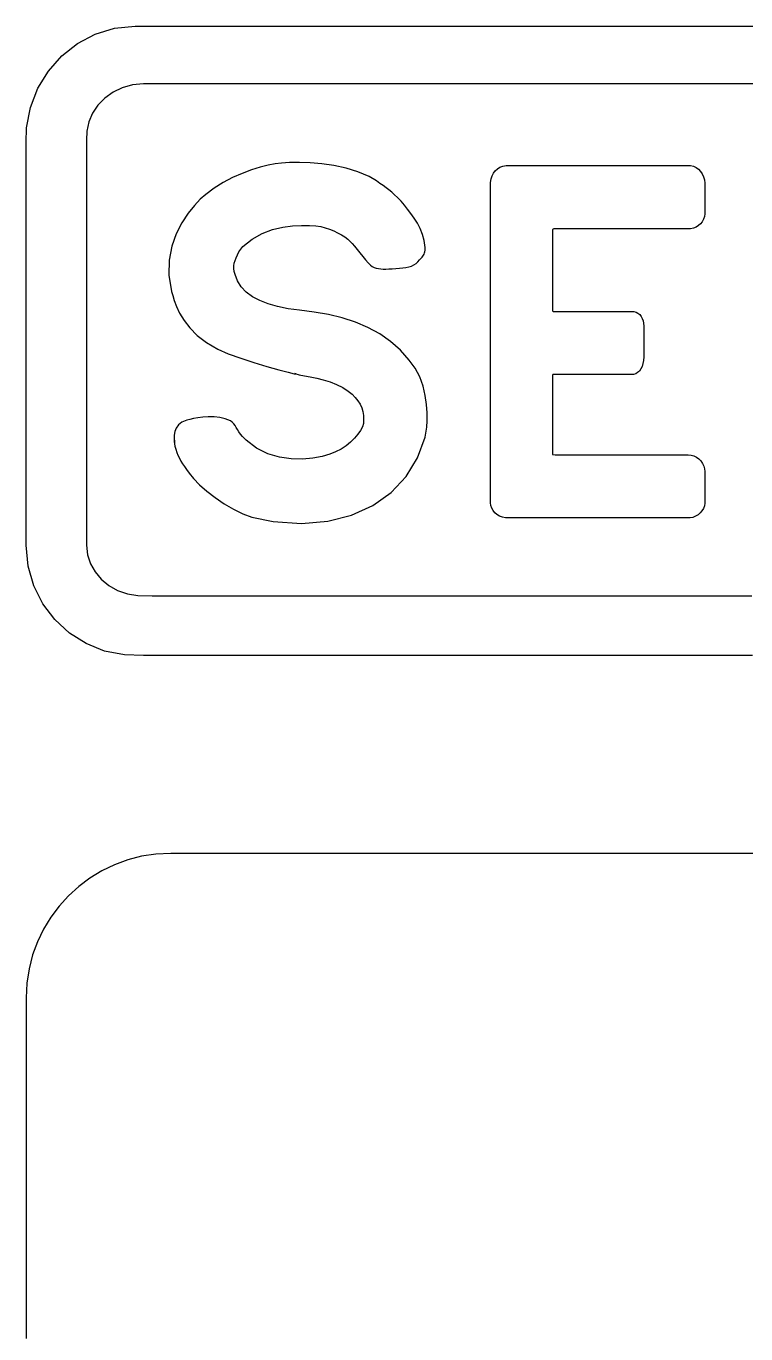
# Model space of a CAD drawing. Extents: x 1 to 47.7, y 0.2 to 35.
# Drawn here: x 19.776 to 20.274, y 16.596 to 17.501 of the extents above; entities that cross this region are included whole.
import ezdxf

# ---------------------------------------------------------------- set-up
doc = ezdxf.new("R2010")
doc.units = 0
doc.header["$MEASUREMENT"] = 0
doc.layers.add('4_2__4U__FRONT_PANEL_W_24_', color=7, linetype='CONTINUOUS')
doc.layers.add('5_1___24__TARGET_LEDS___12', color=7, linetype='CONTINUOUS')

msp = doc.modelspace()

# ---------------------------------------------------------------- linework, layer by layer
at = {"layer": '4_2__4U__FRONT_PANEL_W_24_'}
for points in [[(20.27881, 17.06546), (20.17702, 17.06546), (20.07231, 17.06546), (19.97637, 17.06546), (19.90088, 17.06546), (19.85753, 17.06546), (19.84437, 17.06581), (19.83055, 17.06851), (19.81773, 17.07365), (19.80615, 17.08099), (19.79609, 17.09028), (19.78781, 17.10125), (19.78157, 17.11366), (19.77763, 17.12725), (19.77626, 17.14177), (19.77626, 17.15254), (19.77626, 17.18117), (19.77626, 17.22216), (19.77626, 17.27003), (19.77626, 17.31927), (19.77626, 17.36439), (19.77626, 17.39989), (19.77626, 17.42027), (19.77661, 17.43045), (19.7793, 17.44465), (19.78442, 17.45788), (19.79171, 17.46984), (19.80092, 17.48026), (19.81177, 17.48886), (19.824, 17.49534), (19.83735, 17.49945), (19.85156, 17.50087), (19.87445, 17.50087), (19.93533, 17.50087), (20.02251, 17.50087), (20.1243, 17.50087), (20.22902, 17.50087), (20.32496, 17.50087)], [(20.32365, 17.46086), (20.22917, 17.46086), (20.12606, 17.46086), (20.02583, 17.46086), (19.93999, 17.46086), (19.88004, 17.46086), (19.8575, 17.46086), (19.84988, 17.46018), (19.84279, 17.45823), (19.83636, 17.45515), (19.8307, 17.45111), (19.82593, 17.44623), (19.82217, 17.44068), (19.81955, 17.4346), (19.81819, 17.42814), (19.81801, 17.42199), (19.81801, 17.40148), (19.81801, 17.36576), (19.81801, 17.32036), (19.81801, 17.27082), (19.81801, 17.22266), (19.81801, 17.18141), (19.81801, 17.1526), (19.81801, 17.14177), (19.81871, 17.13514), (19.82071, 17.12891), (19.82392, 17.12322), (19.82819, 17.11817), (19.83342, 17.11389), (19.83949, 17.11051), (19.84626, 17.10813), (19.85363, 17.10688), (19.86338, 17.10672), (19.90606, 17.10672), (19.98039, 17.10672), (20.07487, 17.10672), (20.17798, 17.10672), (20.27821, 17.10672)], [(20.29811, 16.92852), (20.26289, 16.92852), (20.229, 16.92852), (20.19646, 16.92852), (20.1653, 16.92852), (20.13556, 16.92852), (20.10727, 16.92852), (20.08045, 16.92852), (20.05514, 16.92852), (20.03137, 16.92852), (20.00916, 16.92852), (19.98856, 16.92852), (19.96958, 16.92852), (19.95227, 16.92852), (19.93665, 16.92852), (19.92275, 16.92852), (19.91061, 16.92852), (19.90024, 16.92852), (19.8917, 16.92852), (19.885, 16.92852), (19.88017, 16.92852), (19.87726, 16.92852), (19.87628, 16.92852), (19.86607, 16.928), (19.85615, 16.92649), (19.84657, 16.92402), (19.83738, 16.92065), (19.82864, 16.91643), (19.8204, 16.91142), (19.81269, 16.90566), (19.80559, 16.8992), (19.79913, 16.89209), (19.79336, 16.88439), (19.78835, 16.87614), (19.78413, 16.8674), (19.78076, 16.85822), (19.7783, 16.84864), (19.77678, 16.83872), (19.77626, 16.82851), (19.77626, 16.82789), (19.77626, 16.82604), (19.77626, 16.82297), (19.77626, 16.81868), (19.77626, 16.81318), (19.77626, 16.8065), (19.77626, 16.79863), (19.77626, 16.78958), (19.77626, 16.77937), (19.77626, 16.76801), (19.77626, 16.7555), (19.77626, 16.74185), (19.77626, 16.72708), (19.77626, 16.71119), (19.77626, 16.6942), (19.77626, 16.67611), (19.77626, 16.65693), (19.77626, 16.63667), (19.77626, 16.61535), (19.77626, 16.59296)]]:
    msp.add_lwpolyline(points, dxfattribs=at)
for points in [[(19.91751, 17.22771), (19.914, 17.22925), (19.91019, 17.23017), (19.90622, 17.23059), (19.90226, 17.23061), (19.89846, 17.23034), (19.89497, 17.22988), (19.89195, 17.22933), (19.88956, 17.2288), (19.88752, 17.22827), (19.88406, 17.22683), (19.88161, 17.22494), (19.88001, 17.22274), (19.87908, 17.22037), (19.87867, 17.21795), (19.87862, 17.21564), (19.87876, 17.21356), (19.87894, 17.21185), (19.87914, 17.21028), (19.87974, 17.20809), (19.88045, 17.20598), (19.88128, 17.20393), (19.88223, 17.20194), (19.8833, 17.19998), (19.88449, 17.19805), (19.88582, 17.19614), (19.88727, 17.19422), (19.88905, 17.19163), (19.89206, 17.1878), (19.8962, 17.18356), (19.90124, 17.17912), (19.90697, 17.17469), (19.91316, 17.17048), (19.91961, 17.16669), (19.92608, 17.16354), (19.93236, 17.16122), (19.94704, 17.15823), (19.96666, 17.15678), (19.98485, 17.15827), (20.0014, 17.16249), (20.01609, 17.1692), (20.02873, 17.17819), (20.03911, 17.18924), (20.04701, 17.20211), (20.05223, 17.21659), (20.0534, 17.22334), (20.05366, 17.22791), (20.05366, 17.23324), (20.05328, 17.23913), (20.05239, 17.24538), (20.05087, 17.25178), (20.0486, 17.25813), (20.04545, 17.26422), (20.0413, 17.26985), (20.03528, 17.2766), (20.02839, 17.28267), (20.02084, 17.28789), (20.01268, 17.2923), (20.004, 17.29597), (19.99486, 17.29896), (19.98533, 17.30131), (19.97548, 17.30309), (19.96546, 17.30435), (19.95751, 17.30539), (19.95024, 17.30682), (19.94367, 17.30867), (19.93783, 17.31094), (19.93276, 17.31366), (19.92849, 17.31685), (19.92504, 17.32052), (19.92244, 17.3247), (19.92082, 17.32893), (19.92017, 17.33118), (19.91989, 17.33322), (19.91993, 17.33512), (19.92025, 17.33694), (19.92081, 17.33874), (19.92156, 17.3406), (19.92246, 17.34257), (19.92347, 17.34472), (19.92618, 17.34837), (19.93263, 17.3536), (19.93955, 17.35743), (19.94669, 17.36008), (19.95379, 17.36173), (19.96059, 17.36261), (19.96685, 17.36292), (19.97232, 17.36287), (19.97673, 17.36266), (19.98001, 17.36221), (19.98308, 17.36136), (19.9861, 17.36033), (19.989, 17.35915), (19.99176, 17.35786), (19.99432, 17.35647), (19.99665, 17.35501), (19.9987, 17.35351), (20.00043, 17.35199), (20.00184, 17.35053), (20.00344, 17.34866), (20.00526, 17.34642), (20.0072, 17.34398), (20.00917, 17.3415), (20.01109, 17.33915), (20.01286, 17.33709), (20.0144, 17.33549), (20.0156, 17.33451), (20.01698, 17.33393), (20.01848, 17.33345), (20.02002, 17.33312), (20.02162, 17.33291), (20.02333, 17.33281), (20.02517, 17.3328), (20.0272, 17.33286), (20.02943, 17.33299), (20.0319, 17.33316), (20.03445, 17.33336), (20.03682, 17.3336), (20.039, 17.33391), (20.04101, 17.33433), (20.04285, 17.33489), (20.04451, 17.33562), (20.046, 17.33656), (20.04732, 17.33775), (20.04847, 17.33917), (20.04938, 17.34017), (20.05011, 17.34102), (20.05071, 17.34178), (20.05117, 17.34249), (20.05154, 17.34321), (20.05182, 17.34397), (20.05204, 17.34483), (20.05223, 17.34583), (20.05228, 17.34783), (20.05159, 17.35249), (20.0504, 17.3568), (20.0488, 17.36079), (20.04688, 17.36449), (20.04474, 17.36794), (20.04247, 17.37117), (20.04016, 17.37421), (20.0379, 17.3771), (20.0356, 17.37985), (20.03326, 17.38223), (20.03113, 17.38427), (20.02915, 17.38603), (20.02723, 17.38761), (20.02529, 17.38909), (20.02325, 17.39055), (20.02105, 17.39209), (20.0186, 17.39378), (20.01353, 17.39677), (20.00576, 17.40013), (19.99756, 17.40267), (19.98917, 17.40449), (19.98082, 17.40569), (19.97277, 17.40635), (19.96526, 17.40658), (19.95852, 17.40646), (19.95281, 17.40609), (19.94849, 17.4056), (19.9437, 17.4047), (19.93817, 17.40331), (19.9321, 17.40142), (19.92569, 17.39904), (19.91912, 17.39615), (19.91259, 17.39277), (19.90631, 17.38889), (19.90046, 17.3845), (19.89669, 17.38109), (19.89265, 17.37683), (19.88825, 17.37139), (19.88391, 17.36482), (19.88001, 17.3572), (19.87697, 17.34857), (19.87516, 17.339), (19.87501, 17.32856), (19.87689, 17.31731), (19.87766, 17.31444), (19.87869, 17.31102), (19.88024, 17.30689), (19.88245, 17.30223), (19.8855, 17.29722), (19.88952, 17.29204), (19.89468, 17.28688), (19.90113, 17.28192), (19.90877, 17.27748), (19.91608, 17.27426), (19.92467, 17.27108), (19.93383, 17.26808), (19.94284, 17.26539), (19.95098, 17.26313), (19.95753, 17.26144), (19.96177, 17.26043), (19.96298, 17.26024), (19.96216, 17.26048), (19.96515, 17.25971), (19.96875, 17.25898), (19.97283, 17.2582), (19.97724, 17.2573), (19.98184, 17.2562), (19.98649, 17.25481), (19.99103, 17.25305), (19.99534, 17.25085), (19.99896, 17.24839), (20.00168, 17.24617), (20.00395, 17.24395), (20.00581, 17.24168), (20.00727, 17.23933), (20.00837, 17.23687), (20.00913, 17.23425), (20.00956, 17.23144), (20.00971, 17.22841), (20.00956, 17.22589), (20.00885, 17.22366), (20.00757, 17.22118), (20.00577, 17.21853), (20.00347, 17.21582), (20.00074, 17.21313), (19.99761, 17.21059), (19.99414, 17.20827), (19.99035, 17.20628), (19.98628, 17.20469), (19.981, 17.20321), (19.97463, 17.20203), (19.96742, 17.20136), (19.95966, 17.20147), (19.9516, 17.20258), (19.94353, 17.20494), (19.93572, 17.2088), (19.92843, 17.21438), (19.92597, 17.2169), (19.92459, 17.21863), (19.92346, 17.22027), (19.9225, 17.22181), (19.92163, 17.22324), (19.92078, 17.22456), (19.91986, 17.22574), (19.9188, 17.2268)], [(20.09758, 17.37566), (20.09758, 17.37566), (20.09758, 17.37566), (20.09758, 17.37566), (20.09758, 17.37566), (20.09758, 17.37566), (20.09758, 17.37566), (20.09758, 17.37566), (20.09758, 17.37566), (20.09758, 17.37568), (20.09758, 17.37646), (20.09758, 17.37815), (20.09758, 17.38049), (20.09758, 17.38317), (20.09758, 17.38591), (20.09758, 17.38844), (20.09758, 17.39046), (20.09758, 17.39169), (20.0976, 17.39281), (20.0979, 17.39513), (20.09854, 17.39726), (20.09949, 17.39918), (20.10074, 17.40085), (20.10227, 17.40225), (20.10405, 17.40334), (20.10607, 17.4041), (20.10832, 17.40448), (20.11078, 17.40452), (20.11957, 17.40452), (20.13463, 17.40452), (20.15377, 17.40452), (20.17479, 17.40452), (20.19551, 17.40452), (20.21375, 17.40452), (20.22732, 17.40452), (20.23403, 17.40452), (20.23588, 17.40441), (20.23785, 17.40393), (20.23969, 17.40308), (20.24136, 17.4019), (20.24281, 17.40042), (20.24401, 17.39868), (20.24492, 17.3967), (20.24551, 17.39451), (20.24574, 17.39216), (20.24574, 17.39132), (20.24574, 17.38944), (20.24574, 17.38666), (20.24574, 17.38333), (20.24574, 17.37982), (20.24574, 17.37649), (20.24574, 17.3737), (20.24574, 17.37183), (20.24574, 17.37103), (20.24551, 17.36907), (20.24492, 17.36724), (20.24401, 17.36558), (20.24281, 17.3641), (20.24136, 17.36285), (20.23969, 17.36184), (20.23785, 17.36111), (20.23588, 17.3607), (20.23411, 17.3606), (20.22906, 17.3606), (20.21885, 17.3606), (20.20512, 17.3606), (20.18952, 17.3606), (20.1737, 17.3606), (20.15929, 17.3606), (20.14796, 17.3606), (20.14134, 17.3606), (20.1403, 17.36016), (20.1403, 17.35646), (20.1403, 17.3498), (20.1403, 17.34119), (20.1403, 17.33162), (20.1403, 17.32211), (20.1403, 17.31363), (20.1403, 17.3072), (20.1403, 17.30381), (20.14112, 17.30353), (20.14529, 17.30353), (20.15212, 17.30353), (20.16067, 17.30353), (20.16996, 17.30353), (20.17903, 17.30353), (20.18692, 17.30353), (20.19267, 17.30353), (20.1953, 17.30353), (20.1967, 17.30342), (20.19819, 17.30299), (20.19953, 17.30227), (20.2007, 17.30129), (20.20168, 17.30007), (20.20247, 17.29865), (20.20305, 17.29704), (20.20341, 17.29529), (20.20353, 17.29341), (20.20353, 17.29266), (20.20353, 17.29066), (20.20353, 17.28778), (20.20353, 17.28438), (20.20353, 17.28083), (20.20353, 17.2775), (20.20353, 17.27475), (20.20353, 17.27295), (20.20353, 17.27198), (20.20336, 17.26958), (20.20296, 17.26738), (20.20234, 17.26541), (20.20152, 17.2637), (20.2005, 17.26227), (20.1993, 17.26114), (20.19793, 17.26034), (20.19641, 17.25991), (20.1951, 17.25983), (20.19183, 17.25983), (20.18562, 17.25983), (20.17744, 17.25983), (20.16826, 17.25983), (20.15903, 17.25983), (20.15073, 17.25983), (20.1443, 17.25983), (20.14073, 17.25983), (20.1403, 17.25922), (20.1403, 17.25531), (20.1403, 17.24861), (20.1403, 17.24011), (20.1403, 17.23076), (20.1403, 17.22155), (20.1403, 17.21344), (20.1403, 17.20741), (20.1403, 17.20443), (20.14212, 17.20427), (20.14972, 17.20427), (20.16173, 17.20427), (20.17652, 17.20427), (20.19242, 17.20427), (20.20781, 17.20427), (20.22102, 17.20427), (20.23041, 17.20427), (20.23435, 17.20427), (20.23625, 17.2041), (20.2382, 17.20356), (20.24001, 17.20267), (20.24164, 17.20148), (20.24304, 17.20003), (20.2442, 17.19837), (20.24505, 17.19652), (20.24558, 17.19454), (20.24574, 17.19265), (20.24574, 17.19177), (20.24574, 17.18964), (20.24574, 17.18666), (20.24574, 17.18319), (20.24574, 17.1796), (20.24574, 17.17626), (20.24574, 17.17355), (20.24574, 17.17183), (20.24573, 17.17089), (20.24543, 17.169), (20.24478, 17.1672), (20.24381, 17.16554), (20.24256, 17.16405), (20.24107, 17.16277), (20.23937, 17.16175), (20.2375, 17.16102), (20.23551, 17.16063), (20.23342, 17.16057), (20.2253, 17.16057), (20.21072, 17.16057), (20.19187, 17.16057), (20.17092, 17.16057), (20.15008, 17.16057), (20.13153, 17.16057), (20.11745, 17.16057), (20.11002, 17.16057), (20.10789, 17.16065), (20.10569, 17.16107), (20.10371, 17.16183), (20.10197, 17.16288), (20.10049, 17.16417), (20.0993, 17.16568), (20.0984, 17.16736), (20.09782, 17.16917), (20.09758, 17.17107), (20.09758, 17.17637), (20.09758, 17.19389), (20.09758, 17.22067), (20.09758, 17.25313), (20.09758, 17.28771), (20.09758, 17.32083), (20.09758, 17.34891), (20.09758, 17.36837)]]:
    msp.add_lwpolyline(points, close=True, dxfattribs=at)
at = {"layer": '5_1___24__TARGET_LEDS___12'}
for points in [[(20.27881, 17.06546), (20.17702, 17.06546), (20.07231, 17.06546), (19.97637, 17.06546), (19.90088, 17.06546), (19.85753, 17.06546), (19.84437, 17.06581), (19.83055, 17.06851), (19.81773, 17.07365), (19.80615, 17.08099), (19.79609, 17.09028), (19.78781, 17.10125), (19.78157, 17.11366), (19.77763, 17.12725), (19.77626, 17.14177), (19.77626, 17.15254), (19.77626, 17.18117), (19.77626, 17.22216), (19.77626, 17.27003), (19.77626, 17.31927), (19.77626, 17.36439), (19.77626, 17.39989), (19.77626, 17.42027), (19.77661, 17.43045), (19.7793, 17.44465), (19.78442, 17.45788), (19.79171, 17.46984), (19.80092, 17.48026), (19.81177, 17.48886), (19.824, 17.49534), (19.83735, 17.49945), (19.85156, 17.50087), (19.87446, 17.50087), (19.93533, 17.50087), (20.02251, 17.50087), (20.1243, 17.50087), (20.22902, 17.50087), (20.32496, 17.50087)], [(20.32365, 17.46086), (20.22917, 17.46086), (20.12606, 17.46086), (20.02583, 17.46086), (19.93999, 17.46086), (19.88004, 17.46086), (19.8575, 17.46086), (19.84988, 17.46018), (19.84279, 17.45823), (19.83636, 17.45515), (19.8307, 17.45111), (19.82593, 17.44623), (19.82217, 17.44068), (19.81955, 17.4346), (19.81819, 17.42814), (19.81801, 17.42199), (19.81801, 17.40148), (19.81801, 17.36576), (19.81801, 17.32036), (19.81801, 17.27082), (19.81801, 17.22266), (19.81801, 17.18141), (19.81801, 17.1526), (19.81801, 17.14177), (19.81871, 17.13514), (19.82071, 17.12891), (19.82392, 17.12322), (19.82819, 17.11817), (19.83342, 17.11389), (19.83949, 17.11051), (19.84626, 17.10813), (19.85363, 17.10688), (19.86338, 17.10672), (19.90606, 17.10672), (19.98039, 17.10672), (20.07487, 17.10672), (20.17798, 17.10672), (20.27821, 17.10672)], [(20.29811, 16.92852), (20.26289, 16.92852), (20.229, 16.92852), (20.19646, 16.92852), (20.1653, 16.92852), (20.13556, 16.92852), (20.10727, 16.92852), (20.08045, 16.92852), (20.05514, 16.92852), (20.03137, 16.92852), (20.00916, 16.92852), (19.98856, 16.92852), (19.96958, 16.92852), (19.95227, 16.92852), (19.93665, 16.92852), (19.92275, 16.92852), (19.91061, 16.92852), (19.90024, 16.92852), (19.8917, 16.92852), (19.885, 16.92852), (19.88017, 16.92852), (19.87726, 16.92852), (19.87628, 16.92852), (19.86607, 16.928), (19.85615, 16.92649), (19.84657, 16.92402), (19.83738, 16.92065), (19.82864, 16.91643), (19.8204, 16.91142), (19.81269, 16.90566), (19.80559, 16.8992), (19.79913, 16.89209), (19.79337, 16.88439), (19.78835, 16.87614), (19.78413, 16.8674), (19.78076, 16.85822), (19.7783, 16.84864), (19.77678, 16.83872), (19.77626, 16.82851), (19.77626, 16.82789), (19.77626, 16.82604), (19.77626, 16.82297), (19.77626, 16.81868), (19.77626, 16.81318), (19.77626, 16.8065), (19.77626, 16.79863), (19.77626, 16.78958), (19.77626, 16.77937), (19.77626, 16.76801), (19.77626, 16.7555), (19.77626, 16.74185), (19.77626, 16.72708), (19.77626, 16.71119), (19.77626, 16.6942), (19.77626, 16.67611), (19.77626, 16.65693), (19.77626, 16.63667), (19.77626, 16.61535), (19.77626, 16.59296)]]:
    msp.add_lwpolyline(points, dxfattribs=at)
for points in [[(19.91751, 17.22771), (19.914, 17.22925), (19.91019, 17.23017), (19.90622, 17.23059), (19.90226, 17.23061), (19.89846, 17.23034), (19.89497, 17.22988), (19.89195, 17.22933), (19.88956, 17.2288), (19.88752, 17.22827), (19.88406, 17.22683), (19.88161, 17.22494), (19.88001, 17.22274), (19.87908, 17.22037), (19.87867, 17.21795), (19.87862, 17.21564), (19.87877, 17.21356), (19.87894, 17.21185), (19.87914, 17.21028), (19.87974, 17.20809), (19.88045, 17.20598), (19.88128, 17.20393), (19.88223, 17.20194), (19.8833, 17.19998), (19.88449, 17.19805), (19.88582, 17.19614), (19.88727, 17.19422), (19.88905, 17.19163), (19.89206, 17.1878), (19.8962, 17.18356), (19.90124, 17.17912), (19.90697, 17.17469), (19.91316, 17.17048), (19.91961, 17.16669), (19.92608, 17.16354), (19.93236, 17.16122), (19.94704, 17.15823), (19.96666, 17.15678), (19.98485, 17.15827), (20.0014, 17.16249), (20.01609, 17.1692), (20.02873, 17.17819), (20.03911, 17.18924), (20.04701, 17.20211), (20.05223, 17.21659), (20.0534, 17.22334), (20.05366, 17.22791), (20.05366, 17.23324), (20.05328, 17.23913), (20.05239, 17.24538), (20.05087, 17.25178), (20.0486, 17.25813), (20.04545, 17.26422), (20.0413, 17.26985), (20.03528, 17.2766), (20.02839, 17.28267), (20.02084, 17.28789), (20.01268, 17.2923), (20.004, 17.29597), (19.99486, 17.29896), (19.98533, 17.30131), (19.97548, 17.30309), (19.96546, 17.30435), (19.95751, 17.30539), (19.95024, 17.30682), (19.94367, 17.30867), (19.93783, 17.31094), (19.93276, 17.31366), (19.92849, 17.31685), (19.92504, 17.32052), (19.92244, 17.3247), (19.92082, 17.32893), (19.92017, 17.33118), (19.91989, 17.33322), (19.91993, 17.33512), (19.92025, 17.33694), (19.92081, 17.33874), (19.92156, 17.3406), (19.92246, 17.34257), (19.92347, 17.34472), (19.92618, 17.34837), (19.93263, 17.3536), (19.93955, 17.35743), (19.94669, 17.36008), (19.95379, 17.36173), (19.96059, 17.36261), (19.96685, 17.36292), (19.97232, 17.36287), (19.97673, 17.36266), (19.98001, 17.36221), (19.98308, 17.36136), (19.9861, 17.36033), (19.989, 17.35915), (19.99176, 17.35786), (19.99432, 17.35647), (19.99665, 17.35501), (19.9987, 17.35351), (20.00043, 17.35199), (20.00184, 17.35053), (20.00344, 17.34866), (20.00526, 17.34642), (20.0072, 17.34398), (20.00917, 17.3415), (20.01109, 17.33915), (20.01286, 17.33709), (20.0144, 17.33549), (20.0156, 17.33451), (20.01698, 17.33393), (20.01848, 17.33345), (20.02002, 17.33312), (20.02162, 17.33291), (20.02333, 17.33281), (20.02518, 17.3328), (20.0272, 17.33286), (20.02943, 17.33299), (20.0319, 17.33316), (20.03445, 17.33336), (20.03682, 17.3336), (20.039, 17.33391), (20.04101, 17.33433), (20.04285, 17.33489), (20.04451, 17.33562), (20.046, 17.33656), (20.04732, 17.33775), (20.04847, 17.33917), (20.04938, 17.34017), (20.05011, 17.34102), (20.05071, 17.34178), (20.05117, 17.34249), (20.05154, 17.34321), (20.05182, 17.34397), (20.05204, 17.34483), (20.05223, 17.34583), (20.05228, 17.34783), (20.05159, 17.35249), (20.0504, 17.3568), (20.0488, 17.36079), (20.04688, 17.36449), (20.04474, 17.36794), (20.04247, 17.37117), (20.04016, 17.37421), (20.0379, 17.3771), (20.0356, 17.37985), (20.03326, 17.38223), (20.03113, 17.38427), (20.02915, 17.38603), (20.02723, 17.38761), (20.02529, 17.38909), (20.02325, 17.39055), (20.02105, 17.39209), (20.0186, 17.39378), (20.01353, 17.39677), (20.00576, 17.40013), (19.99756, 17.40267), (19.98917, 17.40449), (19.98082, 17.40569), (19.97277, 17.40635), (19.96526, 17.40658), (19.95852, 17.40646), (19.95281, 17.40609), (19.94849, 17.4056), (19.9437, 17.4047), (19.93817, 17.40331), (19.9321, 17.40142), (19.92569, 17.39904), (19.91912, 17.39615), (19.91259, 17.39277), (19.90631, 17.38889), (19.90046, 17.3845), (19.89669, 17.38109), (19.89265, 17.37683), (19.88825, 17.37139), (19.88391, 17.36482), (19.88001, 17.3572), (19.87697, 17.34857), (19.87516, 17.339), (19.87501, 17.32856), (19.87689, 17.31731), (19.87766, 17.31444), (19.87869, 17.31102), (19.88024, 17.30689), (19.88245, 17.30223), (19.8855, 17.29722), (19.88952, 17.29204), (19.89468, 17.28688), (19.90113, 17.28192), (19.90877, 17.27748), (19.91608, 17.27426), (19.92467, 17.27108), (19.93383, 17.26808), (19.94284, 17.26539), (19.95098, 17.26313), (19.95753, 17.26144), (19.96177, 17.26043), (19.96299, 17.26024), (19.96216, 17.26048), (19.96515, 17.25971), (19.96875, 17.25898), (19.97283, 17.2582), (19.97724, 17.2573), (19.98184, 17.2562), (19.98649, 17.25481), (19.99103, 17.25305), (19.99534, 17.25085), (19.99896, 17.24839), (20.00168, 17.24617), (20.00395, 17.24395), (20.00581, 17.24168), (20.00727, 17.23933), (20.00837, 17.23687), (20.00913, 17.23425), (20.00956, 17.23144), (20.00971, 17.22841), (20.00956, 17.22589), (20.00885, 17.22366), (20.00757, 17.22118), (20.00577, 17.21853), (20.00347, 17.21582), (20.00074, 17.21313), (19.99762, 17.21059), (19.99414, 17.20827), (19.99035, 17.20628), (19.98628, 17.20469), (19.981, 17.20321), (19.97463, 17.20203), (19.96742, 17.20136), (19.95966, 17.20147), (19.9516, 17.20258), (19.94353, 17.20494), (19.93572, 17.2088), (19.92843, 17.21438), (19.92597, 17.2169), (19.92459, 17.21863), (19.92346, 17.22027), (19.9225, 17.22181), (19.92163, 17.22324), (19.92078, 17.22456), (19.91986, 17.22574), (19.9188, 17.2268)], [(20.09758, 17.37566), (20.09758, 17.37566), (20.09758, 17.37566), (20.09758, 17.37566), (20.09758, 17.37566), (20.09758, 17.37566), (20.09758, 17.37566), (20.09758, 17.37566), (20.09758, 17.37566), (20.09758, 17.37568), (20.09758, 17.37646), (20.09758, 17.37815), (20.09758, 17.38049), (20.09758, 17.38317), (20.09758, 17.38591), (20.09758, 17.38844), (20.09758, 17.39046), (20.09758, 17.39169), (20.0976, 17.39281), (20.0979, 17.39513), (20.09854, 17.39726), (20.09949, 17.39918), (20.10074, 17.40085), (20.10227, 17.40225), (20.10405, 17.40334), (20.10607, 17.4041), (20.10832, 17.40448), (20.11078, 17.40452), (20.11958, 17.40452), (20.13463, 17.40452), (20.15377, 17.40452), (20.17479, 17.40452), (20.19551, 17.40452), (20.21375, 17.40452), (20.22732, 17.40452), (20.23403, 17.40452), (20.23588, 17.40441), (20.23785, 17.40393), (20.23969, 17.40308), (20.24136, 17.4019), (20.24281, 17.40042), (20.24401, 17.39868), (20.24492, 17.3967), (20.24551, 17.39451), (20.24574, 17.39216), (20.24574, 17.39132), (20.24574, 17.38944), (20.24574, 17.38666), (20.24574, 17.38333), (20.24574, 17.37982), (20.24574, 17.37649), (20.24574, 17.3737), (20.24574, 17.37183), (20.24574, 17.37103), (20.24551, 17.36907), (20.24492, 17.36724), (20.24401, 17.36558), (20.24281, 17.3641), (20.24136, 17.36285), (20.23969, 17.36184), (20.23785, 17.36111), (20.23588, 17.3607), (20.23411, 17.3606), (20.22906, 17.3606), (20.21885, 17.3606), (20.20512, 17.3606), (20.18952, 17.3606), (20.1737, 17.3606), (20.15929, 17.3606), (20.14796, 17.3606), (20.14134, 17.3606), (20.1403, 17.36016), (20.1403, 17.35646), (20.1403, 17.3498), (20.1403, 17.34119), (20.1403, 17.33162), (20.1403, 17.32211), (20.1403, 17.31363), (20.1403, 17.3072), (20.1403, 17.30381), (20.14112, 17.30353), (20.14529, 17.30353), (20.15212, 17.30353), (20.16067, 17.30353), (20.16996, 17.30353), (20.17903, 17.30353), (20.18692, 17.30353), (20.19267, 17.30353), (20.1953, 17.30353), (20.1967, 17.30342), (20.19819, 17.30299), (20.19953, 17.30227), (20.2007, 17.30129), (20.20168, 17.30007), (20.20247, 17.29865), (20.20305, 17.29704), (20.20341, 17.29529), (20.20353, 17.29341), (20.20353, 17.29266), (20.20353, 17.29066), (20.20353, 17.28778), (20.20353, 17.28438), (20.20353, 17.28083), (20.20353, 17.2775), (20.20353, 17.27475), (20.20353, 17.27295), (20.20353, 17.27198), (20.20336, 17.26958), (20.20296, 17.26738), (20.20234, 17.26541), (20.20152, 17.2637), (20.2005, 17.26227), (20.1993, 17.26114), (20.19793, 17.26034), (20.19641, 17.25991), (20.1951, 17.25983), (20.19183, 17.25983), (20.18562, 17.25983), (20.17744, 17.25983), (20.16826, 17.25983), (20.15903, 17.25983), (20.15073, 17.25983), (20.1443, 17.25983), (20.14073, 17.25983), (20.1403, 17.25922), (20.1403, 17.25531), (20.1403, 17.24861), (20.1403, 17.24011), (20.1403, 17.23076), (20.1403, 17.22155), (20.1403, 17.21344), (20.1403, 17.20741), (20.1403, 17.20443), (20.14212, 17.20427), (20.14972, 17.20427), (20.16173, 17.20427), (20.17652, 17.20427), (20.19242, 17.20427), (20.20781, 17.20427), (20.22102, 17.20427), (20.23041, 17.20427), (20.23435, 17.20427), (20.23625, 17.2041), (20.2382, 17.20356), (20.24001, 17.20267), (20.24164, 17.20148), (20.24304, 17.20003), (20.2442, 17.19837), (20.24505, 17.19652), (20.24558, 17.19454), (20.24574, 17.19265), (20.24574, 17.19177), (20.24574, 17.18964), (20.24574, 17.18666), (20.24574, 17.18319), (20.24574, 17.1796), (20.24574, 17.17626), (20.24574, 17.17355), (20.24574, 17.17183), (20.24573, 17.17089), (20.24543, 17.169), (20.24478, 17.1672), (20.24381, 17.16554), (20.24256, 17.16405), (20.24107, 17.16277), (20.23937, 17.16175), (20.2375, 17.16102), (20.23551, 17.16063), (20.23342, 17.16057), (20.2253, 17.16057), (20.21072, 17.16057), (20.19187, 17.16057), (20.17092, 17.16057), (20.15008, 17.16057), (20.13153, 17.16057), (20.11745, 17.16057), (20.11003, 17.16057), (20.10789, 17.16065), (20.10569, 17.16107), (20.10371, 17.16183), (20.10197, 17.16288), (20.10049, 17.16417), (20.0993, 17.16568), (20.0984, 17.16736), (20.09782, 17.16917), (20.09758, 17.17107), (20.09758, 17.17637), (20.09758, 17.19389), (20.09758, 17.22067), (20.09758, 17.25313), (20.09758, 17.28771), (20.09758, 17.32083), (20.09758, 17.34891), (20.09758, 17.36837)]]:
    msp.add_lwpolyline(points, close=True, dxfattribs=at)

doc.saveas('drawing.dxf')
